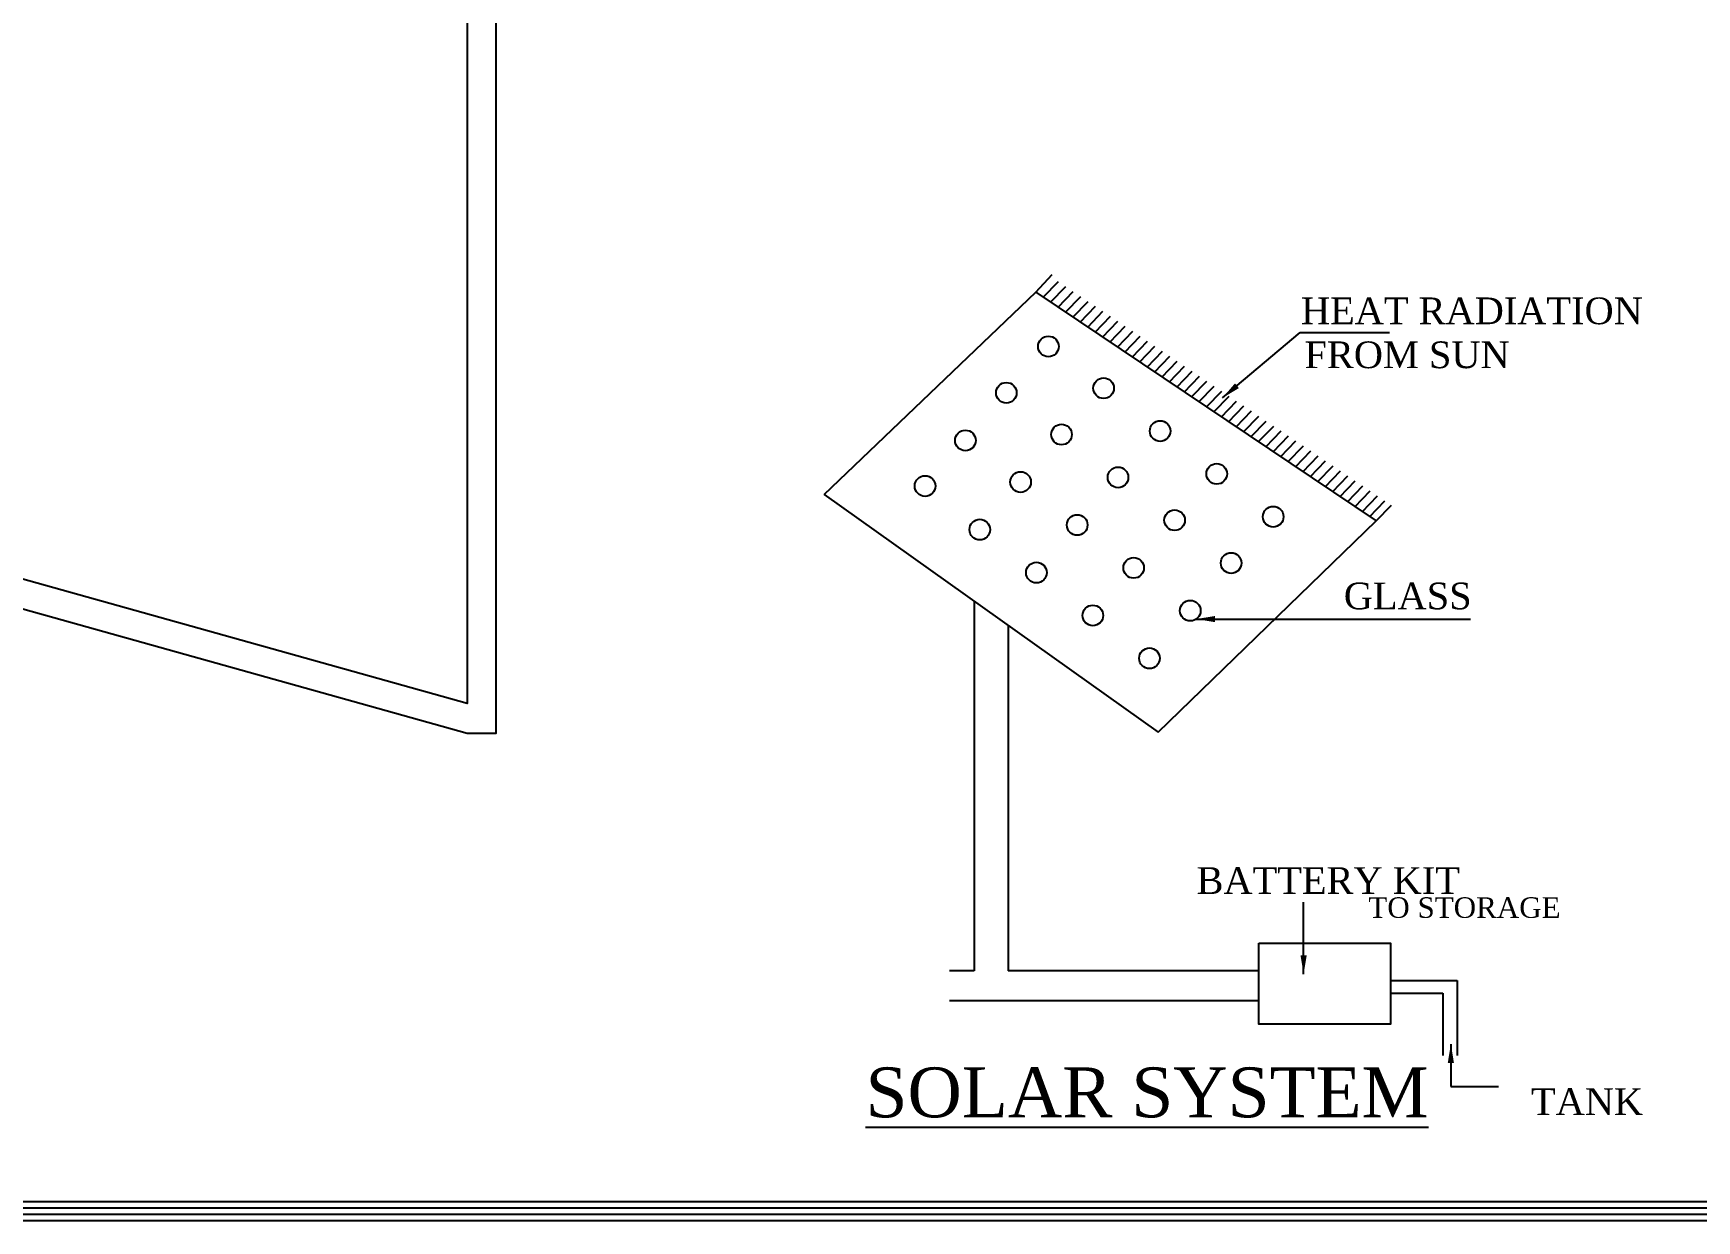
# Model space of a CAD drawing. Header units: metres. Extents: x 0 to 230, y 0 to 91.
# Drawn here: x 79.92 to 93.2, y 19.3 to 28.78 of the extents above; entities that cross this region are included whole.
import ezdxf

# ---------------------------------------------------------------- set-up
doc = ezdxf.new("R2010")
doc.units = ezdxf.units.M
doc.header["$MEASUREMENT"] = 0
doc.layers.add('BLK_1_COVERED_AREA', color=140, linetype='Continuous', plot=False)
doc.layers.add('BLK_1_FLR_4_ROOF_AREA', color=54, linetype='Continuous')
doc.styles.add('Isa-', font='times.ttf')
doc.styles.get("Standard").update_dxf_attribs({"font": 'times.ttf', "height": 0.25})
doc.dimstyles.get("Standard").update_dxf_attribs({"dimtxt": 0.25, "dimasz": 0.15, "dimexe": 0.18, "dimexo": 0.0625, "dimgap": 0.09, "dimtad": 0, "dimzin": 0, "dimdsep": 46, "dimtxsty": 'Standard', "dimblk": 'OBLIQUE', "dimcen": 0.09, "dimse1": 1, "dimse2": 1, "dimclrt": 256, "dimadec": 0, "dimazin": 0, "dimtfac": 1, "dimtofl": 0, "dimtmove": 0, "dimatfit": 3, "dimfxl": 0, "dimtolj": 1, "dimtzin": 0, "dimarcsym": 0})

# ---------------------------------------------------------------- blocks, each defined once
blk = doc.blocks.new('_Oblique')
at = {"color": 0, "linetype": 'ByBlock', "lineweight": -2}
blk.add_line((-0.5, -0.5), (0.5, 0.5), dxfattribs=at)
blk = doc.blocks.new('SOLAR')
at = {"lineweight": -3}
for p, q in [((39.866, -29.896), (39.997, -29.755)), ((39.925, -29.936), (40.048, -29.809)), ((39.984, -29.976), (40.107, -29.849)), ((40.044, -30.016), (40.166, -29.889)), ((38.175, -31.51), (39.866, -29.896)), ((39.866, -29.896), (42.584, -31.722)), ((40.103, -30.056), (40.226, -29.929)), ((40.162, -30.095), (40.285, -29.969)), ((40.221, -30.135), (40.344, -30.008)), ((40.281, -30.175), (40.403, -30.048)), ((40.34, -30.215), (40.463, -30.088)), ((40.399, -30.255), (40.522, -30.128)), ((40.458, -30.294), (40.581, -30.168)), ((40.518, -30.334), (40.64, -30.207)), ((40.577, -30.374), (40.7, -30.247)), ((40.636, -30.414), (40.759, -30.287)), ((40.695, -30.454), (40.818, -30.327)), ((40.755, -30.494), (40.877, -30.367)), ((40.814, -30.533), (40.937, -30.406)), ((40.873, -30.573), (40.996, -30.446)), ((40.932, -30.613), (41.055, -30.486)), ((40.992, -30.653), (41.114, -30.526)), ((41.051, -30.693), (41.174, -30.566)), ((41.11, -30.732), (41.233, -30.605)), ((41.169, -30.772), (41.292, -30.645)), ((41.229, -30.812), (41.351, -30.685)), ((41.288, -30.852), (41.411, -30.725)), ((41.347, -30.892), (41.47, -30.765)), ((41.406, -30.931), (41.529, -30.804)), ((41.466, -30.971), (41.588, -30.844)), ((41.525, -31.011), (41.648, -30.884)), ((41.584, -31.051), (41.707, -30.924)), ((41.643, -31.091), (41.766, -30.964)), ((41.703, -31.13), (41.825, -31.003)), ((41.762, -31.17), (41.885, -31.043)), ((41.821, -31.21), (41.944, -31.083)), ((41.88, -31.25), (42.003, -31.123)), ((41.94, -31.29), (42.062, -31.163)), ((41.999, -31.329), (42.122, -31.202)), ((42.058, -31.369), (42.181, -31.242)), ((42.117, -31.409), (42.24, -31.282)), ((42.177, -31.449), (42.299, -31.322)), ((42.236, -31.489), (42.359, -31.362)), ((42.295, -31.528), (42.418, -31.401)), ((42.355, -31.568), (42.477, -31.441)), ((42.414, -31.608), (42.537, -31.481)), ((38.175, -31.51), (40.844, -33.408)), ((42.473, -31.648), (42.596, -31.521)), ((42.532, -31.688), (42.655, -31.561)), ((42.584, -31.722), (42.707, -31.595)), ((40.844, -33.408), (42.584, -31.722)), ((39.374, -32.362), (39.374, -35.314)), ((39.645, -32.555), (39.645, -35.314)), ((39.374, -35.314), (39.177, -35.314)), ((41.648, -35.314), (39.645, -35.314)), ((42.699, -35.389), (43.232, -35.389)), ((43.232, -35.389), (43.232, -35.99)), ((41.648, -35.552), (39.177, -35.552)), ((42.699, -35.492), (43.116, -35.492)), ((43.116, -35.492), (43.116, -35.99))]:
    blk.add_line(p, q, dxfattribs=at)
blk.add_lwpolyline([(41.648, -35.092), (42.699, -35.092), (42.699, -35.739), (41.648, -35.739)], close=True, dxfattribs=at)
for centre in [(39.967, -30.329), (39.631, -30.699), (40.408, -30.662), (40.072, -31.032), (40.859, -31.004), (39.304, -31.079), (39.745, -31.411), (40.523, -31.374), (41.311, -31.346), (38.982, -31.443), (41.762, -31.688), (39.419, -31.791), (40.197, -31.754), (40.975, -31.716), (40.648, -32.096), (41.426, -32.058), (39.871, -32.134), (40.322, -32.476), (41.1, -32.438), (40.774, -32.818)]:
    blk.add_circle(centre, 0.0823, dxfattribs=at)
for s, height, p in [('HEAT RADIATION', 0.21337, (41.984, -30.151)), ('FROM SUN', 0.2134, (42.012, -30.502)), ('GLASS', 0.2134, (42.326, -32.427)), ('BATTERY KIT', 0.21337, (41.15, -34.699)), ('TO STORAGE', 0.1641, (42.522, -34.89)), ('TANK', 0.2134, (43.821, -36.464))]:
    blk.add_text(s, height=height, dxfattribs=at).set_placement(p)
at = {"lineweight": -3, "style": 'Isa-'}
blk.add_text('%%USOLAR SYSTEM', height=0.39831, dxfattribs=at).set_placement((38.507, -36.482))
at = {"lineweight": -3}
for points in [[(41.358, -30.739), (41.977, -30.217), (42.691, -30.217)], [(41.148, -32.505), (43.338, -32.505)], [(42.005, -35.34), (42.005, -34.764)], [(43.181, -35.898), (43.181, -36.237), (43.562, -36.237)]]:
    blk.add_leader(points, dimstyle='Standard', override={"dimgap": 0.09, "dimtad": 0}, dxfattribs=at)

msp = doc.modelspace()

# ---------------------------------------------------------------- linework, layer by layer
at = {"color": 7}
for points in [[(8.598, 19.3), (8.598, 79.3), (108.598, 79.3), (108.598, 19.3)], [(8.648, 19.35), (8.648, 79.25), (108.548, 79.25), (108.548, 19.35)], [(8.698, 19.4), (8.698, 79.2), (108.498, 79.2), (108.498, 19.4)], [(8.748, 19.45), (8.748, 79.15), (108.448, 79.15), (108.448, 19.45)]]:
    msp.add_lwpolyline(points, close=True, dxfattribs=at)
at = {"layer": 'BLK_1_COVERED_AREA', "lineweight": -3}
msp.add_lwpolyline([(63.676, 36.661), (83.609, 36.661), (83.609, 23.19), (83.379, 23.19), (63.676, 28.701), (63.676, 36.661)], close=True, dxfattribs=at)
at = {"layer": 'BLK_1_FLR_4_ROOF_AREA'}
msp.add_lwpolyline([(63.906, 36.431), (83.379, 36.431), (83.379, 23.429), (63.906, 28.875)], close=True, dxfattribs=at)

# ---------------------------------------------------------------- block references
at = {"color": 4}
msp.add_blockref('SOLAR', (48.055, 56.608), dxfattribs=at)

doc.saveas('drawing.dxf')
